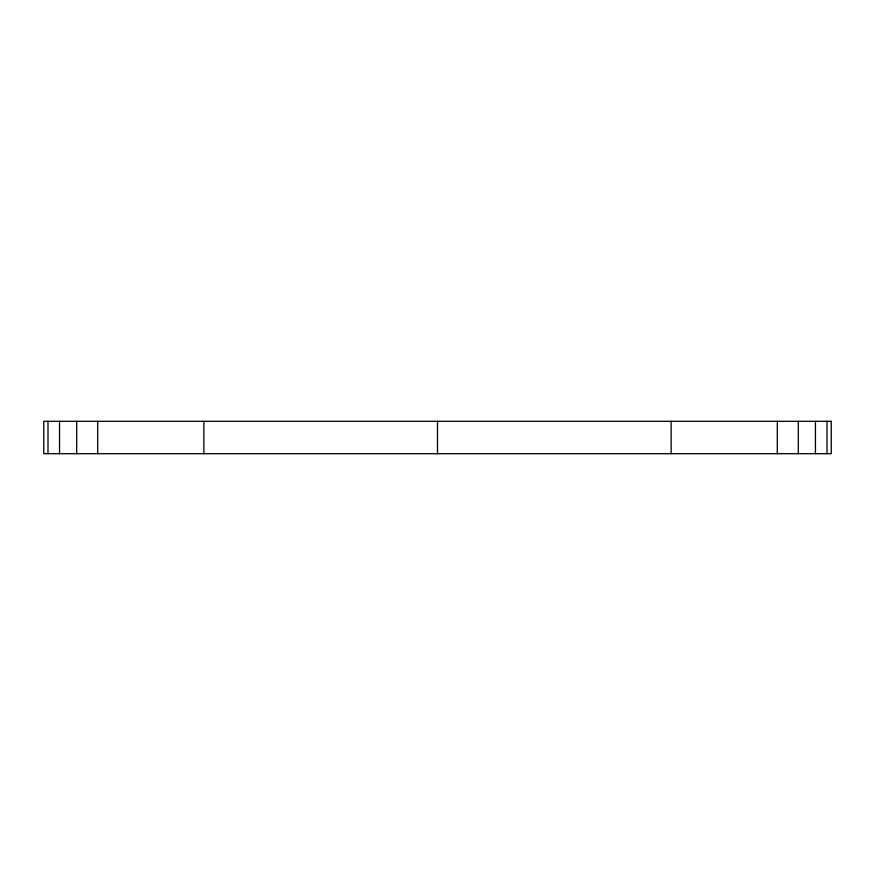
<?xml version="1.0" encoding="UTF-8"?>
<svg xmlns="http://www.w3.org/2000/svg" width="875" height="875" viewBox="0 0 875 875"><rect width="100%" height="100%" fill="white"/><g stroke="black" fill="none" stroke-linecap="round" stroke-linejoin="round"><path stroke-width="1.31" d="M827.006 421.312L827.006 453.688M815.445 421.312L815.445 453.688M798.306 421.312L798.306 453.688M777.306 421.312L777.306 453.688M671.125 421.312L671.125 453.688M437.5 421.312L437.5 453.688M203.875 421.312L203.875 453.688M97.694 421.312L97.694 453.688M76.694 421.312L76.694 453.688M59.555 421.312L59.555 453.688M47.994 421.312L47.994 453.688M831.25 421.312L43.75 421.312L43.75 453.688L831.25 453.688L831.25 421.312"/></g></svg>
